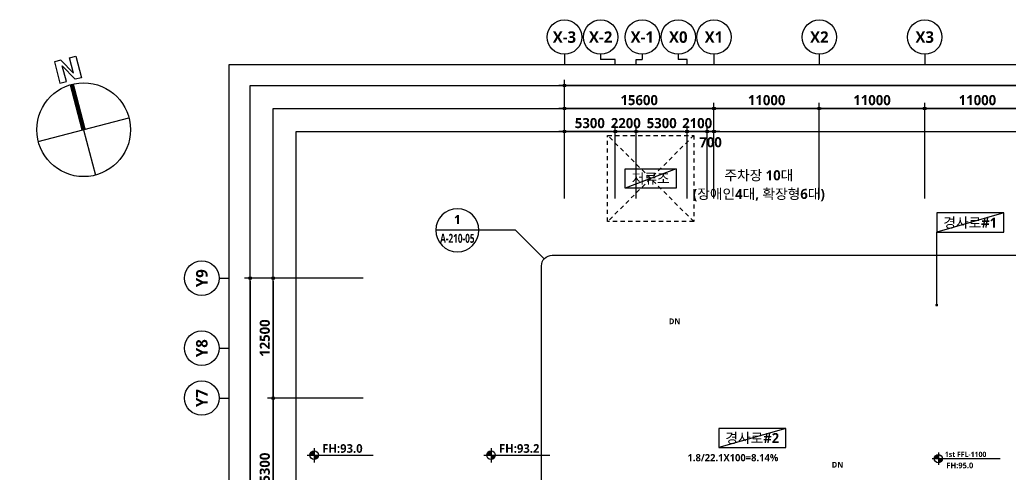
# Model space of a CAD drawing. Header units: millimetres. Extents: x 262941 to 188694772, y -170559 to 426415924.
# Drawn here: x 514941 to 618301, y 122274 to 169666 of the extents above; entities that cross this region are included whole.
import ezdxf
from ezdxf.enums import TextEntityAlignment as Align

# ---------------------------------------------------------------- set-up
doc = ezdxf.new("R2010")
doc.units = ezdxf.units.MM
doc.header["$LTSCALE"] = 400
doc.header["$MEASUREMENT"] = 0
doc.header["$PDSIZE"] = -10
doc.linetypes.add('HID', pattern=[2, 1.1, -0.9])
doc.layers.get('0').update_dxf_attribs({"linetype": 'CONTINUOUS'})
doc.layers.get('Defpoints').update_dxf_attribs({"color": 153, "linetype": 'CONTINUOUS'})
for name, color, linetype in [('A-ANNO-GRA1', 7, 'CONTINUOUS'), ('A-ANNO-PONT', 7, 'CONTINUOUS'), ('A-ANNO-SYMB', 7, 'CONTINUOUS'), ('A-ANNO-TEXT1', 7, 'CONTINUOUS'), ('A-ANNO-TEXT2', 3, 'CONTINUOUS'), ('A-ST-AXIS-BUB', 7, 'CONTINUOUS'), ('A-ST-AXIS-DIM', 7, 'CONTINUOUS'), ('AA-MKXS', 3, 'CONTINUOUS'), ('AA-MKXX', 3, 'CONTINUOUS'), ('HID', 7, 'HID'), ('X-SEC-종$0$A-ST-AXIS-BUB', 7, 'CONTINUOUS')]:
    doc.layers.add(name, color=color, linetype=linetype)
doc.layers.add('A-XXXX-SYMB', color=7, linetype='CONTINUOUS', lineweight=25)
doc.layers.add('Defpoint', color=161, linetype='CONTINUOUS', plot=False)
doc.styles.add('2020음성 1차', font='')
doc.styles.add('SAMOO', font='romans.shx', dxfattribs={"bigfont": 'whgtxt.shx'})
doc.styles.add('SH_대대리576', font='')
doc.styles.add('SH_진천_나눔', font='')
doc.styles.get('2020음성 1차').set_extended_font_data('NanumGothic', bold=True)
doc.styles.get('SH_대대리576').set_extended_font_data('NanumGothic', bold=True)
doc.styles.get('SH_진천_나눔').set_extended_font_data('NanumGothic', bold=True)
doc.dimstyles.new('SHP 600', dxfattribs={"dimscale": 300, "dimtxt": 3.5, "dimasz": 1, "dimexe": 2, "dimexo": 2, "dimgap": 1, "dimtad": 1, "dimdec": 0, "dimzin": 0, "dimdsep": 46, "dimtxsty": 'SH_대대리576', "dimblk": 'DIMDOT', "dimcen": 0.09, "dimclrt": 3, "dimadec": 0, "dimazin": 1, "dimtfac": 1, "dimtdec": 0, "dimtix": 1, "dimtmove": 2, "dimatfit": 0, "dimldrblk": 'DIMDOT', "dimfxl": 1, "dimtolj": 1, "dimtzin": 0, "dimarcsym": 0})

# ---------------------------------------------------------------- blocks, each defined once
blk = doc.blocks.new('DIMDOT')
at = {"color": 0}
blk.add_line((-2, 0), (2, 0), dxfattribs=at)
for radius in [0.5, 0.25]:
    blk.add_circle((0, 0), radius, dxfattribs=at)
blk = doc.blocks.new('*D4')
at = {"layer": 'A-ST-AXIS-DIM', "color": 0, "lineweight": -2, "transparency": 16777216}
for p, q in [((571782, 151016), (571782, 163416)), ((686382, 151016), (686382, 163416)), ((686082, 162816), (572082, 162816))]:
    blk.add_line(p, q, dxfattribs=at)
at = {"layer": 'Defpoints', "color": 0, "transparency": 16777216}
for p in [(571782, 162816), (571782, 150416), (686382, 150416)]:
    blk.add_point(p, dxfattribs=at)
at = {"layer": 'A-ST-AXIS-DIM', "color": 0, "lineweight": -2, "transparency": 16777216, "xscale": 300, "yscale": 300, "zscale": 300, "rotation": 180}
blk.add_blockref('DIMDOT', (571782, 162816), dxfattribs=at)
at = {"layer": 'A-ST-AXIS-DIM', "color": 0, "lineweight": -2, "transparency": 16777216, "xscale": 300, "yscale": 300, "zscale": 300}
blk.add_blockref('DIMDOT', (686382, 162816), dxfattribs=at)
at = {"layer": 'A-ST-AXIS-DIM', "color": 3, "transparency": 16777216, "insert": (629082, 163687), "char_height": 1050, "attachment_point": 5, "style": 'SH_대대리576'}
blk.add_mtext('\\A1;114600', dxfattribs=at)
blk = doc.blocks.new('*D5')
at = {"layer": 'A-ST-AXIS-DIM', "color": 0, "lineweight": -2, "transparency": 16777216}
for p, q in [((587382, 151016), (587382, 161016)), ((598082, 160416), (587682, 160416)), ((598382, 151016), (598382, 161016))]:
    blk.add_line(p, q, dxfattribs=at)
at = {"layer": 'Defpoints', "color": 0, "transparency": 16777216}
for p in [(587382, 160416), (587382, 150416), (598382, 150416)]:
    blk.add_point(p, dxfattribs=at)
at = {"layer": 'A-ST-AXIS-DIM', "color": 0, "lineweight": -2, "transparency": 16777216, "xscale": 300, "yscale": 300, "zscale": 300, "rotation": 180}
blk.add_blockref('DIMDOT', (587382, 160416), dxfattribs=at)
at = {"layer": 'A-ST-AXIS-DIM', "color": 0, "lineweight": -2, "transparency": 16777216, "xscale": 300, "yscale": 300, "zscale": 300}
blk.add_blockref('DIMDOT', (598382, 160416), dxfattribs=at)
at = {"layer": 'A-ST-AXIS-DIM', "color": 3, "transparency": 16777216, "insert": (592882, 161283), "char_height": 1050, "attachment_point": 5, "style": 'SH_대대리576'}
blk.add_mtext('\\A1;11000', dxfattribs=at)
blk = doc.blocks.new('*D6')
at = {"layer": 'A-ST-AXIS-DIM', "color": 0, "lineweight": -2, "transparency": 16777216}
for p, q in [((598382, 151016), (598382, 161016)), ((609082, 160416), (598682, 160416)), ((609382, 151016), (609382, 161016))]:
    blk.add_line(p, q, dxfattribs=at)
at = {"layer": 'Defpoints', "color": 0, "transparency": 16777216}
for p in [(598382, 160416), (598382, 150416), (609382, 150416)]:
    blk.add_point(p, dxfattribs=at)
at = {"layer": 'A-ST-AXIS-DIM', "color": 0, "lineweight": -2, "transparency": 16777216, "xscale": 300, "yscale": 300, "zscale": 300, "rotation": 180}
blk.add_blockref('DIMDOT', (598382, 160416), dxfattribs=at)
at = {"layer": 'A-ST-AXIS-DIM', "color": 0, "lineweight": -2, "transparency": 16777216, "xscale": 300, "yscale": 300, "zscale": 300}
blk.add_blockref('DIMDOT', (609382, 160416), dxfattribs=at)
at = {"layer": 'A-ST-AXIS-DIM', "color": 3, "transparency": 16777216, "insert": (603882, 161283), "char_height": 1050, "attachment_point": 5, "style": 'SH_대대리576'}
blk.add_mtext('\\A1;11000', dxfattribs=at)
blk = doc.blocks.new('*D7')
at = {"layer": 'A-ST-AXIS-DIM', "color": 0, "lineweight": -2, "transparency": 16777216}
for p, q in [((609382, 151016), (609382, 161016)), ((620082, 160416), (609682, 160416)), ((620382, 151016), (620382, 161016))]:
    blk.add_line(p, q, dxfattribs=at)
at = {"layer": 'Defpoints', "color": 0, "transparency": 16777216}
for p in [(609382, 160416), (609382, 150416), (620382, 150416)]:
    blk.add_point(p, dxfattribs=at)
at = {"layer": 'A-ST-AXIS-DIM', "color": 0, "lineweight": -2, "transparency": 16777216, "xscale": 300, "yscale": 300, "zscale": 300, "rotation": 180}
blk.add_blockref('DIMDOT', (609382, 160416), dxfattribs=at)
at = {"layer": 'A-ST-AXIS-DIM', "color": 0, "lineweight": -2, "transparency": 16777216, "xscale": 300, "yscale": 300, "zscale": 300}
blk.add_blockref('DIMDOT', (620382, 160416), dxfattribs=at)
at = {"layer": 'A-ST-AXIS-DIM', "color": 3, "transparency": 16777216, "insert": (614882, 161283), "char_height": 1050, "attachment_point": 5, "style": 'SH_대대리576'}
blk.add_mtext('\\A1;11000', dxfattribs=at)
blk = doc.blocks.new('*D14')
at = {"layer": 'A-ST-AXIS-DIM', "color": 0, "lineweight": -2, "transparency": 16777216}
for p, q in [((571782, 151016), (571782, 161016)), ((587082, 160416), (572082, 160416)), ((587382, 151016), (587382, 161016))]:
    blk.add_line(p, q, dxfattribs=at)
at = {"layer": 'Defpoints', "color": 0, "transparency": 16777216}
for p in [(571782, 160416), (571782, 150416), (587382, 150416)]:
    blk.add_point(p, dxfattribs=at)
at = {"layer": 'A-ST-AXIS-DIM', "color": 0, "lineweight": -2, "transparency": 16777216, "xscale": 300, "yscale": 300, "zscale": 300, "rotation": 180}
blk.add_blockref('DIMDOT', (571782, 160416), dxfattribs=at)
at = {"layer": 'A-ST-AXIS-DIM', "color": 0, "lineweight": -2, "transparency": 16777216, "xscale": 300, "yscale": 300, "zscale": 300}
blk.add_blockref('DIMDOT', (587382, 160416), dxfattribs=at)
at = {"layer": 'A-ST-AXIS-DIM', "color": 3, "transparency": 16777216, "insert": (579582, 161287), "char_height": 1050, "attachment_point": 5, "style": 'SH_대대리576'}
blk.add_mtext('\\A1;15600', dxfattribs=at)
blk = doc.blocks.new('*D35')
at = {"layer": 'A-ST-AXIS-DIM', "color": 0, "lineweight": -2, "transparency": 16777216}
for p, q in [((550782, 142716), (538382, 142716)), ((538982, 142416), (538982, 58216)), ((550782, 57916), (538382, 57916))]:
    blk.add_line(p, q, dxfattribs=at)
at = {"layer": 'Defpoints', "color": 0, "transparency": 16777216}
for p in [(551382, 142716), (538982, 57916), (551382, 57916)]:
    blk.add_point(p, dxfattribs=at)
at = {"layer": 'A-ST-AXIS-DIM', "color": 0, "lineweight": -2, "transparency": 16777216, "xscale": 300, "yscale": 300, "zscale": 300}
for p, rotation in [((538982, 142716), 90), ((538982, 57916), 270)]:
    blk.add_blockref('DIMDOT', p, dxfattribs=dict(at, rotation=rotation))
at = {"layer": 'A-ST-AXIS-DIM', "color": 3, "transparency": 16777216, "insert": (538111, 100316), "char_height": 1050, "attachment_point": 5, "rotation": 90, "style": 'SH_대대리576'}
blk.add_mtext('\\A1;84800', dxfattribs=at)
blk = doc.blocks.new('*D41')
at = {"layer": 'A-ST-AXIS-DIM', "color": 0, "lineweight": -2, "transparency": 16777216}
for p, q in [((550782, 130216), (540782, 130216)), ((541382, 129916), (541382, 115216)), ((550782, 114916), (540782, 114916))]:
    blk.add_line(p, q, dxfattribs=at)
at = {"layer": 'Defpoints', "color": 0, "transparency": 16777216}
for p in [(551382, 130216), (541382, 114916), (551382, 114916)]:
    blk.add_point(p, dxfattribs=at)
at = {"layer": 'A-ST-AXIS-DIM', "color": 0, "lineweight": -2, "transparency": 16777216, "xscale": 300, "yscale": 300, "zscale": 300}
for p, rotation in [((541382, 130216), 90), ((541382, 114916), 270)]:
    blk.add_blockref('DIMDOT', p, dxfattribs=dict(at, rotation=rotation))
at = {"layer": 'A-ST-AXIS-DIM', "color": 3, "transparency": 16777216, "insert": (540511, 122566), "char_height": 1050, "attachment_point": 5, "rotation": 90, "style": 'SH_대대리576'}
blk.add_mtext('\\A1;15300', dxfattribs=at)
blk = doc.blocks.new('*D42')
at = {"layer": 'A-ST-AXIS-DIM', "color": 0, "lineweight": -2, "transparency": 16777216}
for p, q in [((550782, 142716), (540782, 142716)), ((541382, 142416), (541382, 130516)), ((550782, 130216), (540782, 130216))]:
    blk.add_line(p, q, dxfattribs=at)
at = {"layer": 'Defpoints', "color": 0, "transparency": 16777216}
for p in [(551382, 142716), (541382, 130216), (551382, 130216)]:
    blk.add_point(p, dxfattribs=at)
at = {"layer": 'A-ST-AXIS-DIM', "color": 0, "lineweight": -2, "transparency": 16777216, "xscale": 300, "yscale": 300, "zscale": 300}
for p, rotation in [((541382, 142716), 90), ((541382, 130216), 270)]:
    blk.add_blockref('DIMDOT', p, dxfattribs=dict(at, rotation=rotation))
at = {"layer": 'A-ST-AXIS-DIM', "color": 3, "transparency": 16777216, "insert": (540511, 136466), "char_height": 1050, "attachment_point": 5, "rotation": 90, "style": 'SH_대대리576'}
blk.add_mtext('\\A1;12500', dxfattribs=at)
blk = doc.blocks.new('A$C2E1A0DD2')
at = {"layer": 'A-ANNO-SYMB'}
h = blk.add_hatch(color=256, dxfattribs=at)
h.paths.add_polyline_path([(750, 1200, 0.4142136), (300, 750), (750, 750)])
h.paths.add_polyline_path([(1200, 750), (750, 750), (750, 300, 0.4142136)])
for p, q in [((750, 1500), (750, 0)), ((0, 750), (1500, 750))]:
    blk.add_line(p, q, dxfattribs=at)
blk.add_circle((750, 750), 450, dxfattribs=at)
blk = doc.blocks.new('A$C19A65A13')
at = {"layer": 'A-XXXX-SYMB'}
blk.add_line((1500, 750), (6891, 750), dxfattribs=at)
blk.add_blockref('A$C2E1A0DD2', (0, 0), dxfattribs=at)
blk = doc.blocks.new('dr-sy-018-D-M')
at = {"layer": 'A-ANNO-SYMB'}
for p, q in [((-1, 16.4), (-2.5, 16.4)), ((-2.5, 16.4), (-2.5, 11.4)), ((-1, 16.4), (1, 12.8)), ((1, 12.8), (1, 16.4)), ((1, 16.4), (2.5, 16.4)), ((2.5, 16.4), (2.5, 11.4)), ((-1, 15.09), (1.05, 11.4)), ((-1, 11.4), (-1, 15.09)), ((-2.5, 11.4), (-1, 11.4)), ((2.5, 11.4), (1.05, 11.4)), ((-10.5, 0), (10.5, 0)), ((0, 0), (0, -10.5))]:
    blk.add_line(p, q, dxfattribs=at)
at = {"layer": 'A-ANNO-SYMB', "const_width": 1}
blk.add_lwpolyline([(0, 10.5), (0, 0)], dxfattribs=at)
at = {"layer": 'A-ANNO-SYMB'}
blk.add_circle((0, 0), 10.5, dxfattribs=at)
blk = doc.blocks.new('G$CBA52A250')
at = {"layer": 'A-ST-AXIS-BUB'}
for p, q in [((1800, 1050), (1800, 525)), ((1177, 0), (1177, 525)), ((1177, 525), (1800, 525))]:
    blk.add_line(p, q, dxfattribs=at)
blk.add_circle((1800, 2850), 1800, dxfattribs=at)
blk = doc.blocks.new('A-ST-AXIS-BUB-1')
at = {"layer": 'A-ST-AXIS-BUB'}
blk.add_line((0, 350), (0, 0), dxfattribs=at)
blk.add_circle((0, 950), 600, dxfattribs=at)
blk = doc.blocks.new('A-ST-AXIS-BUB-2')
at = {"layer": 'X-SEC-종$0$A-ST-AXIS-BUB'}
blk.add_line((1800, 1050, -103000), (1800, 525, -103000), dxfattribs=at)
at = {"layer": 'X-SEC-종$0$A-ST-AXIS-BUB', "elevation": -103000}
blk.add_lwpolyline([(3323, 0), (3323, 525), (1800, 525)], dxfattribs=at)
at = {"layer": 'X-SEC-종$0$A-ST-AXIS-BUB'}
blk.add_circle((1800, 2850, -103000), 1800, dxfattribs=at)
blk = doc.blocks.new('G$C1D72D447')
at = {"layer": 'X-SEC-종$0$A-ST-AXIS-BUB'}
blk.add_line((1800, 1050, -103000), (1800, 525, -103000), dxfattribs=at)
at = {"layer": 'X-SEC-종$0$A-ST-AXIS-BUB', "elevation": -103000}
blk.add_lwpolyline([(2723, 0), (2723, 525), (1800, 525)], dxfattribs=at)
at = {"layer": 'X-SEC-종$0$A-ST-AXIS-BUB'}
blk.add_circle((1800, 2850, -103000), 1800, dxfattribs=at)
blk = doc.blocks.new('*U168')
at = {"layer": 'AA-MKXS', "color": 3, "linetype": 'Continuous', "ltscale": 5}
blk.add_line((-5.999976, 0), (5.999976, 0), dxfattribs=at)
blk.add_circle((0, 0), 5.999976, dxfattribs=at)
at = {"layer": 'AA-MKXS', "style": 'SAMOO', "width": 0.85}
blk.add_attdef('ViewNUM', text='', height=2.5, dxfattribs=at).set_placement((0, 1), align=Align.BOTTOM_CENTER)
blk.add_attdef('SheetNUM', text='', height=2.5, dxfattribs=at).set_placement((0, -1), align=Align.TOP_CENTER)
blk = doc.blocks.new('G$CE9562CCE')
at = {"layer": 'A-ANNO-PONT'}
for points in [[(1814, 2981, 0.4142136), (648, 1814), (1814, 1814)], [(1814, 648, 0.4142136), (2981, 1814), (1814, 1814)]]:
    blk.add_hatch(color=256, dxfattribs=at).paths.add_polyline_path(points)
for p, q in [((1814, 3629), (1814, 0)), ((19728, 1814), (0, 1814))]:
    blk.add_line(p, q, dxfattribs=at)
blk.add_circle((1814, 1814), 1166, dxfattribs=at)
at = {"style": 'SH_대대리576'}
blk.add_attdef('레벨', (3696, 2314), '', height=1500, dxfattribs=at)
blk = doc.blocks.new('*D224')
at = {"layer": 'A-ST-AXIS-DIM', "color": 0, "lineweight": -2, "transparency": 16777216}
for p, q in [((571782, 151016), (571782, 158616)), ((577082, 151016), (577082, 158616)), ((576782, 158016), (572082, 158016))]:
    blk.add_line(p, q, dxfattribs=at)
at = {"layer": 'Defpoints', "color": 0, "transparency": 16777216}
for p in [(571782, 158016), (571782, 150416), (577082, 150416)]:
    blk.add_point(p, dxfattribs=at)
at = {"layer": 'A-ST-AXIS-DIM', "color": 0, "lineweight": -2, "transparency": 16777216, "xscale": 300, "yscale": 300, "zscale": 300, "rotation": 180}
blk.add_blockref('DIMDOT', (571782, 158016), dxfattribs=at)
at = {"layer": 'A-ST-AXIS-DIM', "color": 0, "lineweight": -2, "transparency": 16777216, "xscale": 300, "yscale": 300, "zscale": 300}
blk.add_blockref('DIMDOT', (577082, 158016), dxfattribs=at)
at = {"layer": 'A-ST-AXIS-DIM', "color": 3, "transparency": 16777216, "insert": (574432, 158888), "char_height": 1050, "attachment_point": 5, "style": 'SH_대대리576'}
blk.add_mtext('\\A1;5300', dxfattribs=at)
blk = doc.blocks.new('*D225')
at = {"layer": 'A-ST-AXIS-DIM', "color": 0, "lineweight": -2, "transparency": 16777216}
for p, q in [((577082, 151016), (577082, 158616)), ((579282, 151016), (579282, 158616)), ((576782, 158016), (576482, 158016)), ((579282, 158016), (577082, 158016)), ((579582, 158016), (579882, 158016))]:
    blk.add_line(p, q, dxfattribs=at)
at = {"layer": 'Defpoints', "color": 0, "transparency": 16777216}
for p in [(577082, 158016), (577082, 150416), (579282, 150416)]:
    blk.add_point(p, dxfattribs=at)
at = {"layer": 'A-ST-AXIS-DIM', "color": 0, "lineweight": -2, "transparency": 16777216, "xscale": 300, "yscale": 300, "zscale": 300}
blk.add_blockref('DIMDOT', (577082, 158016), dxfattribs=at)
at = {"layer": 'A-ST-AXIS-DIM', "color": 0, "lineweight": -2, "transparency": 16777216, "xscale": 300, "yscale": 300, "zscale": 300, "rotation": 180}
blk.add_blockref('DIMDOT', (579282, 158016), dxfattribs=at)
at = {"layer": 'A-ST-AXIS-DIM', "color": 3, "transparency": 16777216, "insert": (578182, 158885), "char_height": 1050, "attachment_point": 5, "style": 'SH_대대리576'}
blk.add_mtext('\\A1;2200', dxfattribs=at)
blk = doc.blocks.new('*D226')
at = {"layer": 'A-ST-AXIS-DIM', "color": 0, "lineweight": -2, "transparency": 16777216}
for p, q in [((584582, 151016), (584582, 158616)), ((586682, 151016), (586682, 158616)), ((584282, 158016), (583982, 158016)), ((586682, 158016), (584582, 158016)), ((586982, 158016), (587282, 158016))]:
    blk.add_line(p, q, dxfattribs=at)
at = {"layer": 'Defpoints', "color": 0, "transparency": 16777216}
for p in [(584582, 158016), (584582, 150416), (586682, 150416)]:
    blk.add_point(p, dxfattribs=at)
at = {"layer": 'A-ST-AXIS-DIM', "color": 0, "lineweight": -2, "transparency": 16777216, "xscale": 300, "yscale": 300, "zscale": 300}
blk.add_blockref('DIMDOT', (584582, 158016), dxfattribs=at)
at = {"layer": 'A-ST-AXIS-DIM', "color": 0, "lineweight": -2, "transparency": 16777216, "xscale": 300, "yscale": 300, "zscale": 300, "rotation": 180}
blk.add_blockref('DIMDOT', (586682, 158016), dxfattribs=at)
at = {"layer": 'A-ST-AXIS-DIM', "color": 3, "transparency": 16777216, "insert": (585632, 158885), "char_height": 1050, "attachment_point": 5, "style": 'SH_대대리576'}
blk.add_mtext('\\A1;2100', dxfattribs=at)
blk = doc.blocks.new('*D227')
at = {"layer": 'A-ST-AXIS-DIM', "color": 0, "lineweight": -2, "transparency": 16777216}
for p, q in [((579282, 151016), (579282, 158616)), ((584582, 151016), (584582, 158616)), ((584282, 158016), (579582, 158016))]:
    blk.add_line(p, q, dxfattribs=at)
at = {"layer": 'Defpoints', "color": 0, "transparency": 16777216}
for p in [(579282, 158016), (579282, 150416), (584582, 150416)]:
    blk.add_point(p, dxfattribs=at)
at = {"layer": 'A-ST-AXIS-DIM', "color": 0, "lineweight": -2, "transparency": 16777216, "xscale": 300, "yscale": 300, "zscale": 300, "rotation": 180}
blk.add_blockref('DIMDOT', (579282, 158016), dxfattribs=at)
at = {"layer": 'A-ST-AXIS-DIM', "color": 0, "lineweight": -2, "transparency": 16777216, "xscale": 300, "yscale": 300, "zscale": 300}
blk.add_blockref('DIMDOT', (584582, 158016), dxfattribs=at)
at = {"layer": 'A-ST-AXIS-DIM', "color": 3, "transparency": 16777216, "insert": (581932, 158888), "char_height": 1050, "attachment_point": 5, "style": 'SH_대대리576'}
blk.add_mtext('\\A1;5300', dxfattribs=at)
blk = doc.blocks.new('*D228')
at = {"layer": 'A-ST-AXIS-DIM', "color": 0, "lineweight": -2, "transparency": 16777216}
for p, q in [((586682, 151016), (586682, 158616)), ((587382, 151016), (587382, 158616)), ((586382, 158016), (586082, 158016)), ((586682, 158016), (587382, 158016)), ((587682, 158016), (587982, 158016))]:
    blk.add_line(p, q, dxfattribs=at)
at = {"layer": 'Defpoints', "color": 0, "transparency": 16777216}
for p in [(587382, 158016), (586682, 150416), (587382, 150416)]:
    blk.add_point(p, dxfattribs=at)
at = {"layer": 'A-ST-AXIS-DIM', "color": 0, "lineweight": -2, "transparency": 16777216, "xscale": 300, "yscale": 300, "zscale": 300}
blk.add_blockref('DIMDOT', (586682, 158016), dxfattribs=at)
at = {"layer": 'A-ST-AXIS-DIM', "color": 0, "lineweight": -2, "transparency": 16777216, "xscale": 300, "yscale": 300, "zscale": 300, "rotation": 180}
blk.add_blockref('DIMDOT', (587382, 158016), dxfattribs=at)
at = {"layer": 'A-ST-AXIS-DIM', "color": 3, "transparency": 16777216, "insert": (587032, 156892), "char_height": 1050, "attachment_point": 5, "style": 'SH_대대리576'}
blk.add_mtext('\\A1;700', dxfattribs=at)

msp = doc.modelspace()

# ---------------------------------------------------------------- linework, layer by layer
at = {"layer": 'A-ANNO-GRA1'}
for points in [[(578131.8, 154116.3), (583431.8, 154116.3), (583431.8, 152116.3), (578131.8, 152116.3)], [(610631.8, 147519.3), (617631.8, 147519.3), (617631.8, 149519.3), (610631.8, 149519.3)], [(587881.8, 125053.7), (594881.8, 125053.7), (594881.8, 127053.7), (587881.8, 127053.7)]]:
    msp.add_lwpolyline(points, close=True, dxfattribs=at)
msp.add_lwpolyline([(610631.8, 139916.3), (610631.8, 147519.3)], dxfattribs=at)
at = {"layer": 'A-ANNO-GRA1', "const_width": 150}
msp.add_lwpolyline([(610631.8, 139841.3, 1), (610631.8, 139991.3, 1)], format="xyb", close=True, dxfattribs=at)
at = {"layer": 'AA-MKXX', "lineweight": -2}
msp.add_lwpolyline([(569654, 144725.1), (566661.1, 147718.1), (562592.8, 147718.1)], dxfattribs=at)
at = {"layer": 'AA-MKXX'}
msp.add_lwpolyline([(636316.8, 145116.3, -0.41421356), (637441.8, 143991.3), (637441.8, 56641.3, -0.41421356), (636316.8, 55516.3), (570506.8, 55516.3, -0.41421356), (569381.8, 56641.3), (569381.8, 143991.3, -0.41421356), (570506.8, 145116.3)], format="xyb", close=True, dxfattribs=at)
at = {"layer": 'Defpoint'}
for p, q in [((583431.8, 154116.3), (578131.8, 152116.3)), ((617631.8, 149519.3), (610631.8, 147519.3)), ((594881.8, 127053.7), (587881.8, 125053.7))]:
    msp.add_line(p, q, dxfattribs=at)
for points in [[(707981.8, 36444.9), (536781.8, 36444.9), (536781.8, 165016.3), (707981.8, 165016.3)], [(705781.8, 38644.9), (538981.8, 38644.9), (538981.8, 162816.3), (705781.8, 162816.3)], [(703381.8, 41044.9), (541381.8, 41044.9), (541381.8, 160416.3), (703381.8, 160416.3)], [(700981.8, 43444.9), (543781.8, 43444.9), (543781.8, 158016.3), (700981.8, 158016.3)]]:
    msp.add_lwpolyline(points, close=True, dxfattribs=at)
at = {"layer": 'HID'}
for p, q in [((585281.8, 148616.3), (576281.8, 157616.3)), ((585281.8, 157616.3), (576281.8, 148616.3))]:
    msp.add_line(p, q, dxfattribs=at)
msp.add_lwpolyline([(576281.8, 157616.3), (585281.8, 157616.3), (585281.8, 148616.3), (576281.8, 148616.3)], close=True, dxfattribs=at)

# ---------------------------------------------------------------- block references
for name, p in [('G$CBA52A250', (578104.7, 165016.3)), ('A$C19A65A13', (544916.1, 123500.3)), ('A$C19A65A13', (563367.1, 123500.3))]:
    msp.add_blockref(name, p)
at = {"xscale": 465.6960000000489, "yscale": 465.6960000000489, "zscale": 465.6960000000489, "rotation": 14.62512501076412}
msp.add_blockref('dr-sy-018-D-M', (521600, 158200), dxfattribs=at)
ref = msp.add_blockref('*U168', (560605.4, 147718.1), dxfattribs=dict(xscale=-375.0015000059622, yscale=375.0015000059622, zscale=375.0015000059622))
ref.add_attrib('SheetNUM', 'A-210-05', dxfattribs={"layer": 'AA-MKXS', "height": 937.5, "style": '2020음성 1차', "width": 0.7}).set_placement((560605.4, 147343.1), align=Align.TOP_CENTER)
ref.add_attrib('ViewNUM', '1', dxfattribs={"layer": 'AA-MKXS', "height": 937.5, "style": '2020음성 1차'}).set_placement((560605.4, 148093.1), align=Align.BOTTOM_CENTER)
at = {"xscale": 0.36, "yscale": 0.36, "zscale": 0.36}
msp.add_blockref('G$CE9562CCE', (610152.1, 123237.6), dxfattribs=at).add_auto_attribs({'레벨': '1st FFL-1100'})
at = {"layer": 'A-ST-AXIS-BUB', "xscale": 3, "yscale": 3, "zscale": 3}
for p in [(571781.8, 165016.3), (587381.8, 165016.3), (598381.8, 165016.3), (609381.8, 165016.3)]:
    msp.add_blockref('A-ST-AXIS-BUB-1', p, dxfattribs=at)
at = {"layer": 'A-ST-AXIS-BUB'}
for name, p in [('A-ST-AXIS-BUB-2', (573758.9, 165016.3)), ('G$C1D72D447', (581858.9, 165016.3))]:
    msp.add_blockref(name, p, dxfattribs=at)
at = {"layer": 'A-ST-AXIS-BUB', "xscale": 3, "yscale": 3, "zscale": 3, "rotation": 90}
for p in [(536781.8, 142716.3), (536781.8, 135416.3), (536781.8, 130216.3)]:
    msp.add_blockref('A-ST-AXIS-BUB-1', p, dxfattribs=at)

# ---------------------------------------------------------------- texts
at = {"color": 1, "style": 'SH_대대리576'}
for s, height, p in [('FH:93.0', 900, (546497.5, 124956.3)), ('FH:93.2', 900, (564948.4, 124956.3)), ('FH:95.0', 600, (611636.6, 123184.9))]:
    msp.add_text(s, height=height, dxfattribs=at).set_placement(p, align=Align.MIDDLE_LEFT)
at = {"layer": 'A-ANNO-TEXT1', "style": 'SH_대대리576'}
for s, p in [('X-3', (571781.8, 167866.3)), ('X-2', (575558.9, 167866.3)), ('X0', (583658.9, 167866.3)), ('X2', (598381.8, 167866.3)), ('X3', (609381.8, 167866.3)), ('X-1', (579904.7, 167866.3)), ('X1', (587381.8, 167866.3))]:
    msp.add_text(s, height=1200, dxfattribs=at).set_placement(p, align=Align.MIDDLE_CENTER)
at = {"layer": 'A-ANNO-TEXT1', "style": 'SH_진천_나눔'}
for s, height, p in [('(장애인4대, 확장형6대)', 1050, (592069.8, 151464.5)), ('DN', 600, (583281.8, 138216.5)), ('DN', 600, (600281.8, 123253.8))]:
    msp.add_text(s, height=height, dxfattribs=at).set_placement(p, align=Align.MIDDLE)
at = {"layer": 'A-ANNO-TEXT1', "style": 'SH_대대리576'}
for s, p in [('Y9', (533931.8, 142716.3)), ('Y8', (533931.8, 135416.3)), ('Y7', (533931.8, 130216.3))]:
    msp.add_text(s, height=1200, rotation=90, dxfattribs=at).set_placement(p, align=Align.MIDDLE_CENTER)
at = {"layer": 'A-ANNO-TEXT2', "style": 'SH_진천_나눔'}
for s, p in [('주차장 10대', (592069.8, 153464.5)), ('저류조', (580781.8, 153116.3)), ('경사로#1', (614131.8, 148519.3)), ('경사로#2', (591381.8, 126053.7))]:
    msp.add_text(s, height=1050, dxfattribs=at).set_placement(p, align=Align.MIDDLE)
at = {"layer": 'A-ANNO-TEXT2', "style": 'SH_대대리576'}
msp.add_text('1.8/22.1X100=8.14%%%', height=750, dxfattribs=at).set_placement((584621.6, 123620.1))

# ---------------------------------------------------------------- dimensions: what is measured, and where the dimension line sits
at = {"layer": 'A-ST-AXIS-DIM'}
for base, p1, p2, picture, middle in [((571781.8, 162816.3), (686381.8, 150416.3), (571781.8, 150416.3), '*D4', (629081.8, 163686.8)), ((571781.8, 160416.3), (587381.8, 150416.3), (571781.8, 150416.3), '*D14', (579581.8, 161286.8)), ((587381.8, 160416.3), (598381.8, 150416.3), (587381.8, 150416.3), '*D5', (592881.8, 161283)), ((598381.8, 160416.3), (609381.8, 150416.3), (598381.8, 150416.3), '*D6', (603881.8, 161283)), ((609381.8, 160416.3), (620381.8, 150416.3), (609381.8, 150416.3), '*D7', (614881.8, 161283)), ((571781.8, 158016.3), (577081.8, 150416.3), (571781.8, 150416.3), '*D224', (574431.8, 158887.5)), ((577081.8, 158016.3), (579281.8, 150416.3), (577081.8, 150416.3), '*D225', (578181.8, 158884.5)), ((579281.8, 158016.3), (584581.8, 150416.3), (579281.8, 150416.3), '*D227', (581931.8, 158887.5)), ((584581.8, 158016.3), (586681.8, 150416.3), (584581.8, 150416.3), '*D226', (585631.8, 158884.5))]:
    dim = msp.add_linear_dim(base=base, p1=p1, p2=p2, dimstyle='SHP 600', dxfattribs=at)
    dim.commit()
    dim.dimension.update_dxf_attribs({"geometry": picture, "text_midpoint": middle})
dim = msp.add_linear_dim(base=(587381.8, 158016.3), p1=(586681.8, 150416.3), p2=(587381.8, 150416.3), angle=180, dimstyle='SHP 600', dxfattribs=at)
dim.commit()
dim.dimension.update_dxf_attribs({"geometry": '*D228', "text_midpoint": (587031.8, 156892.1), "dimtype": 160})
for base, p1, p2, picture, middle in [((538981.8, 57916.3), (551381.8, 142716.3), (551381.8, 57916.3), '*D35', (538111.4, 100316.3)), ((541381.8, 130216.3), (551381.8, 142716.3), (551381.8, 130216.3), '*D42', (540511.4, 136466.3)), ((541381.8, 114916.3), (551381.8, 130216.3), (551381.8, 114916.3), '*D41', (540510.7, 122566.3))]:
    dim = msp.add_linear_dim(base=base, p1=p1, p2=p2, angle=90, dimstyle='SHP 600', dxfattribs=at)
    dim.commit()
    dim.dimension.update_dxf_attribs({"geometry": picture, "text_midpoint": middle})

doc.saveas('drawing.dxf')
